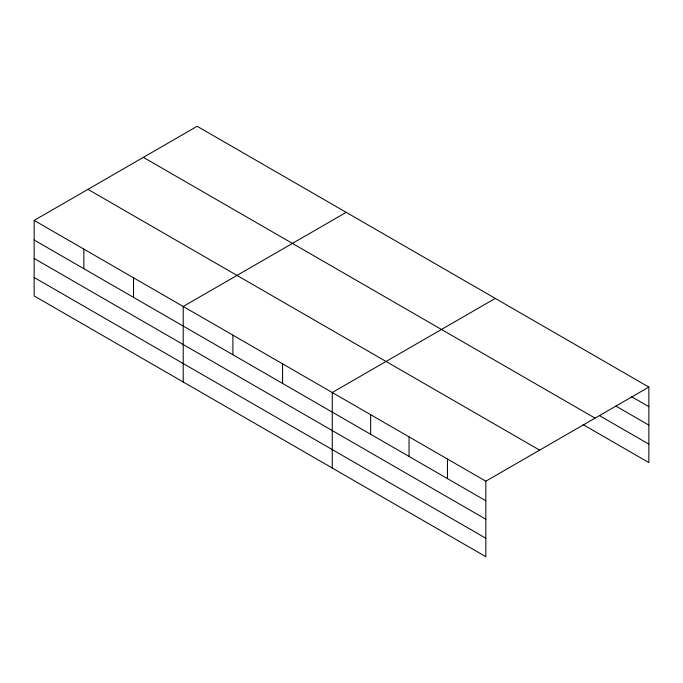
<?xml version="1.0" encoding="UTF-8"?>
<svg xmlns="http://www.w3.org/2000/svg" width="683" height="683" viewBox="0 0 683 683"><rect width="100%" height="100%" fill="white"/><g stroke="black" fill="none" stroke-linecap="round" stroke-linejoin="round"><path stroke-width="1.02" d="M34.15 220.413L485.835 481.191L485.835 556.705L34.15 295.927L34.15 220.413L197.165 126.295L648.85 387.073L648.85 462.587L583.034 424.587M346.221 212.353L183.206 306.471L183.206 381.985M495.277 298.403L332.262 392.52L332.262 468.043M485.835 481.191L648.85 387.073M631.485 396.635L648.85 406.667M615.938 406.12L648.85 425.116M599.486 415.631L648.85 444.138M143.37 157.355L595.055 418.133M87.945 189.353L539.63 450.131M34.15 240.006L485.835 500.784M34.15 258.456L485.835 519.234M34.15 277.477L485.835 538.255M447.442 459.019L447.442 478.612M409.049 436.855L409.049 456.449M370.656 414.692L370.656 434.286M282.574 363.834L282.574 383.428M232.894 335.148L232.894 354.742M133.518 277.785L133.518 297.378M83.838 249.099L83.838 268.692"/></g></svg>
